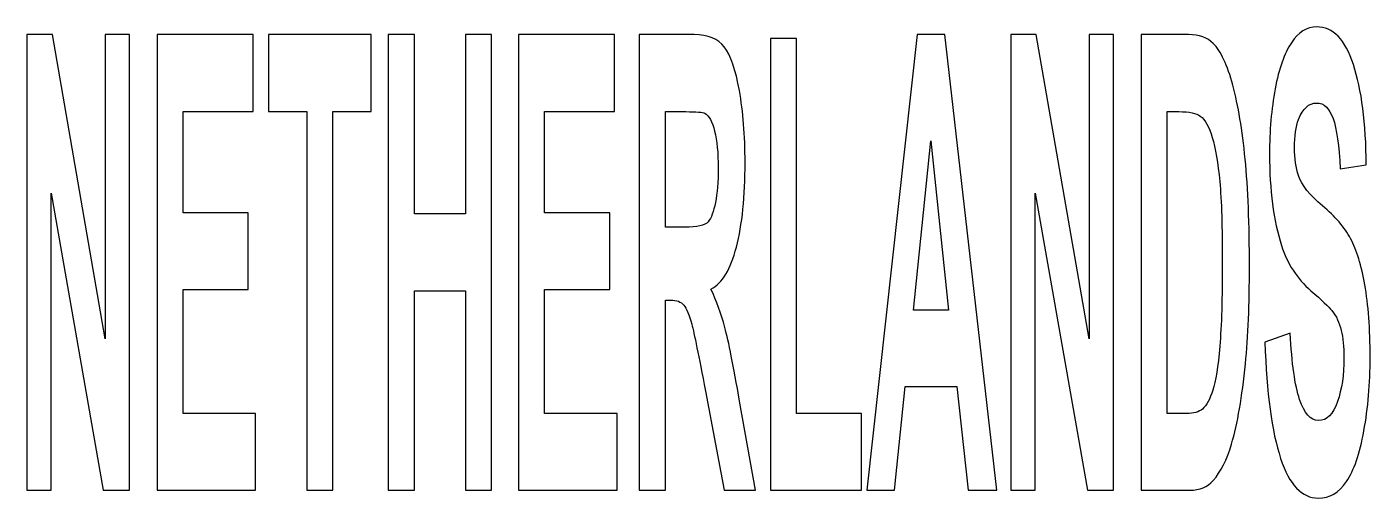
# Model space of a CAD drawing. Header units: centimetres. Extents: x -12.1 to 12.1, y -5 to 6.2.
# Drawn here: x -2.1186 to -1.8418, y 4.1398 to 4.2369 of the extents above; entities that cross this region are included whole.
import ezdxf

# ---------------------------------------------------------------- set-up
doc = ezdxf.new("R2010")
doc.units = ezdxf.units.CM
doc.header["$MEASUREMENT"] = 0
doc.layers.add('Layer 1', color=7, linetype='Continuous')

msp = doc.modelspace()

# ---------------------------------------------------------------- linework, layer by layer
at = {"layer": 'Layer 1', "color": 250}
for points, knots in [([(-2.11857, 4.14138), (-2.11857, 4.14138), (-2.11857, 4.23526), (-2.11857, 4.23526), (-2.11857, 4.23526), (-2.11857, 4.23526), (-2.1133, 4.23526), (-2.1133, 4.23526), (-2.1133, 4.23526), (-2.1133, 4.23526), (-2.10241, 4.17256), (-2.10241, 4.17256), (-2.10241, 4.17256), (-2.10241, 4.17256), (-2.10241, 4.23526), (-2.10241, 4.23526), (-2.10241, 4.23526), (-2.10241, 4.23526), (-2.09743, 4.23526), (-2.09743, 4.23526), (-2.09743, 4.23526), (-2.09743, 4.23526), (-2.09743, 4.14138), (-2.09743, 4.14138), (-2.09743, 4.14138), (-2.09743, 4.14138), (-2.10282, 4.14138), (-2.10282, 4.14138), (-2.10282, 4.14138), (-2.10282, 4.14138), (-2.11356, 4.20259), (-2.11356, 4.20259), (-2.11356, 4.20259), (-2.11356, 4.20259), (-2.11356, 4.14138), (-2.11356, 4.14138), (-2.11356, 4.14138), (-2.11356, 4.14138), (-2.11857, 4.14138), (-2.11857, 4.14138)], [0, 0, 0, 0, 0.090909, 0.090909, 0.090909, 0.090909, 0.181818, 0.181818, 0.181818, 0.181818, 0.272727, 0.272727, 0.272727, 0.272727, 0.363636, 0.363636, 0.363636, 0.363636, 0.454545, 0.454545, 0.454545, 0.454545, 0.545455, 0.545455, 0.545455, 0.545455, 0.636364, 0.636364, 0.636364, 0.636364, 0.727273, 0.727273, 0.727273, 0.727273, 0.818182, 0.818182, 0.818182, 0.818182, 1, 1, 1, 1]), ([(-2.09172, 4.14138), (-2.09172, 4.14138), (-2.09172, 4.23526), (-2.09172, 4.23526), (-2.09172, 4.23526), (-2.09172, 4.23526), (-2.07195, 4.23526), (-2.07195, 4.23526), (-2.07195, 4.23526), (-2.07195, 4.23526), (-2.07195, 4.21939), (-2.07195, 4.21939), (-2.07195, 4.21939), (-2.07195, 4.21939), (-2.08636, 4.21939), (-2.08636, 4.21939), (-2.08636, 4.21939), (-2.08636, 4.21939), (-2.08636, 4.19857), (-2.08636, 4.19857), (-2.08636, 4.19857), (-2.08636, 4.19857), (-2.07297, 4.19857), (-2.07297, 4.19857), (-2.07297, 4.19857), (-2.07297, 4.19857), (-2.07297, 4.18276), (-2.07297, 4.18276), (-2.07297, 4.18276), (-2.07297, 4.18276), (-2.08636, 4.18276), (-2.08636, 4.18276), (-2.08636, 4.18276), (-2.08636, 4.18276), (-2.08636, 4.15719), (-2.08636, 4.15719), (-2.08636, 4.15719), (-2.08636, 4.15719), (-2.07146, 4.15719), (-2.07146, 4.15719), (-2.07146, 4.15719), (-2.07146, 4.15719), (-2.07146, 4.14138), (-2.07146, 4.14138), (-2.07146, 4.14138), (-2.07146, 4.14138), (-2.09172, 4.14138), (-2.09172, 4.14138)], [0, 0, 0, 0, 0.076923, 0.076923, 0.076923, 0.076923, 0.153846, 0.153846, 0.153846, 0.153846, 0.230769, 0.230769, 0.230769, 0.230769, 0.307692, 0.307692, 0.307692, 0.307692, 0.384615, 0.384615, 0.384615, 0.384615, 0.461538, 0.461538, 0.461538, 0.461538, 0.538462, 0.538462, 0.538462, 0.538462, 0.615385, 0.615385, 0.615385, 0.615385, 0.692308, 0.692308, 0.692308, 0.692308, 0.769231, 0.769231, 0.769231, 0.769231, 0.846154, 0.846154, 0.846154, 0.846154, 1, 1, 1, 1]), ([(-2.06086, 4.14138), (-2.06086, 4.14138), (-2.06086, 4.21939), (-2.06086, 4.21939), (-2.06086, 4.21939), (-2.06086, 4.21939), (-2.06881, 4.21939), (-2.06881, 4.21939), (-2.06881, 4.21939), (-2.06881, 4.21939), (-2.06881, 4.23526), (-2.06881, 4.23526), (-2.06881, 4.23526), (-2.06881, 4.23526), (-2.04761, 4.23526), (-2.04761, 4.23526), (-2.04761, 4.23526), (-2.04761, 4.23526), (-2.04761, 4.21939), (-2.04761, 4.21939), (-2.04761, 4.21939), (-2.04761, 4.21939), (-2.0555, 4.21939), (-2.0555, 4.21939), (-2.0555, 4.21939), (-2.0555, 4.21939), (-2.0555, 4.14138), (-2.0555, 4.14138), (-2.0555, 4.14138), (-2.0555, 4.14138), (-2.06086, 4.14138), (-2.06086, 4.14138)], [0, 0, 0, 0, 0.111111, 0.111111, 0.111111, 0.111111, 0.222222, 0.222222, 0.222222, 0.222222, 0.333333, 0.333333, 0.333333, 0.333333, 0.444444, 0.444444, 0.444444, 0.444444, 0.555556, 0.555556, 0.555556, 0.555556, 0.666667, 0.666667, 0.666667, 0.666667, 0.777778, 0.777778, 0.777778, 0.777778, 1, 1, 1, 1]), ([(-2.04411, 4.14138), (-2.04411, 4.14138), (-2.04411, 4.23526), (-2.04411, 4.23526), (-2.04411, 4.23526), (-2.04411, 4.23526), (-2.03873, 4.23526), (-2.03873, 4.23526), (-2.03873, 4.23526), (-2.03873, 4.23526), (-2.03873, 4.19833), (-2.03873, 4.19833), (-2.03873, 4.19833), (-2.03873, 4.19833), (-2.02821, 4.19833), (-2.02821, 4.19833), (-2.02821, 4.19833), (-2.02821, 4.19833), (-2.02821, 4.23526), (-2.02821, 4.23526), (-2.02821, 4.23526), (-2.02821, 4.23526), (-2.02282, 4.23526), (-2.02282, 4.23526), (-2.02282, 4.23526), (-2.02282, 4.23526), (-2.02282, 4.14138), (-2.02282, 4.14138), (-2.02282, 4.14138), (-2.02282, 4.14138), (-2.02821, 4.14138), (-2.02821, 4.14138), (-2.02821, 4.14138), (-2.02821, 4.14138), (-2.02821, 4.18244), (-2.02821, 4.18244), (-2.02821, 4.18244), (-2.02821, 4.18244), (-2.03873, 4.18244), (-2.03873, 4.18244), (-2.03873, 4.18244), (-2.03873, 4.18244), (-2.03873, 4.14138), (-2.03873, 4.14138), (-2.03873, 4.14138), (-2.03873, 4.14138), (-2.04411, 4.14138), (-2.04411, 4.14138)], [0, 0, 0, 0, 0.076923, 0.076923, 0.076923, 0.076923, 0.153846, 0.153846, 0.153846, 0.153846, 0.230769, 0.230769, 0.230769, 0.230769, 0.307692, 0.307692, 0.307692, 0.307692, 0.384615, 0.384615, 0.384615, 0.384615, 0.461538, 0.461538, 0.461538, 0.461538, 0.538462, 0.538462, 0.538462, 0.538462, 0.615385, 0.615385, 0.615385, 0.615385, 0.692308, 0.692308, 0.692308, 0.692308, 0.769231, 0.769231, 0.769231, 0.769231, 0.846154, 0.846154, 0.846154, 0.846154, 1, 1, 1, 1]), ([(-2.01727, 4.14138), (-2.01727, 4.14138), (-2.01727, 4.23526), (-2.01727, 4.23526), (-2.01727, 4.23526), (-2.01727, 4.23526), (-1.99749, 4.23526), (-1.99749, 4.23526), (-1.99749, 4.23526), (-1.99749, 4.23526), (-1.99749, 4.21939), (-1.99749, 4.21939), (-1.99749, 4.21939), (-1.99749, 4.21939), (-2.01188, 4.21939), (-2.01188, 4.21939), (-2.01188, 4.21939), (-2.01188, 4.21939), (-2.01188, 4.19857), (-2.01188, 4.19857), (-2.01188, 4.19857), (-2.01188, 4.19857), (-1.99848, 4.19857), (-1.99848, 4.19857), (-1.99848, 4.19857), (-1.99848, 4.19857), (-1.99848, 4.18276), (-1.99848, 4.18276), (-1.99848, 4.18276), (-1.99848, 4.18276), (-2.01188, 4.18276), (-2.01188, 4.18276), (-2.01188, 4.18276), (-2.01188, 4.18276), (-2.01188, 4.15719), (-2.01188, 4.15719), (-2.01188, 4.15719), (-2.01188, 4.15719), (-1.99697, 4.15719), (-1.99697, 4.15719), (-1.99697, 4.15719), (-1.99697, 4.15719), (-1.99697, 4.14138), (-1.99697, 4.14138), (-1.99697, 4.14138), (-1.99697, 4.14138), (-2.01727, 4.14138), (-2.01727, 4.14138)], [0, 0, 0, 0, 0.076923, 0.076923, 0.076923, 0.076923, 0.153846, 0.153846, 0.153846, 0.153846, 0.230769, 0.230769, 0.230769, 0.230769, 0.307692, 0.307692, 0.307692, 0.307692, 0.384615, 0.384615, 0.384615, 0.384615, 0.461538, 0.461538, 0.461538, 0.461538, 0.538462, 0.538462, 0.538462, 0.538462, 0.615385, 0.615385, 0.615385, 0.615385, 0.692308, 0.692308, 0.692308, 0.692308, 0.769231, 0.769231, 0.769231, 0.769231, 0.846154, 0.846154, 0.846154, 0.846154, 1, 1, 1, 1]), ([(-1.9924, 4.14138), (-1.9924, 4.14138), (-1.9924, 4.23526), (-1.9924, 4.23526), (-1.9924, 4.23526), (-1.9924, 4.23526), (-1.98104, 4.23526), (-1.98104, 4.23526), (-1.98104, 4.23526), (-1.97822, 4.23526), (-1.97612, 4.23441), (-1.97487, 4.23272), (-1.97487, 4.23272), (-1.97356, 4.23104), (-1.97251, 4.22803), (-1.97176, 4.22372), (-1.97176, 4.22372), (-1.97096, 4.21942), (-1.97059, 4.2145), (-1.97059, 4.20893), (-1.97059, 4.20893), (-1.97059, 4.20192), (-1.97117, 4.19609), (-1.97237, 4.19149), (-1.97237, 4.19149), (-1.97353, 4.18689), (-1.97528, 4.18404), (-1.97761, 4.18282), (-1.97761, 4.18282), (-1.97647, 4.18042), (-1.97551, 4.17777), (-1.97475, 4.17493), (-1.97475, 4.17493), (-1.97399, 4.17207), (-1.97298, 4.167), (-1.9717, 4.1597), (-1.9717, 4.1597), (-1.9717, 4.1597), (-1.96844, 4.14138), (-1.96844, 4.14138), (-1.96844, 4.14138), (-1.96844, 4.14138), (-1.97487, 4.14138), (-1.97487, 4.14138), (-1.97487, 4.14138), (-1.97487, 4.14138), (-1.97874, 4.16182), (-1.97874, 4.16182), (-1.97874, 4.16182), (-1.98014, 4.16913), (-1.98107, 4.17373), (-1.98157, 4.17559), (-1.98157, 4.17559), (-1.98209, 4.17752), (-1.98264, 4.17882), (-1.98323, 4.17952), (-1.98323, 4.17952), (-1.98378, 4.18022), (-1.98468, 4.18057), (-1.9859, 4.18057), (-1.9859, 4.18057), (-1.9859, 4.18057), (-1.98701, 4.18057), (-1.98701, 4.18057), (-1.98701, 4.18057), (-1.98701, 4.18057), (-1.98701, 4.14138), (-1.98701, 4.14138), (-1.98701, 4.14138), (-1.98701, 4.14138), (-1.9924, 4.14138), (-1.9924, 4.14138)], [0, 0, 0, 0, 0.052632, 0.052632, 0.052632, 0.052632, 0.105263, 0.105263, 0.105263, 0.105263, 0.157895, 0.157895, 0.157895, 0.157895, 0.210526, 0.210526, 0.210526, 0.210526, 0.263158, 0.263158, 0.263158, 0.263158, 0.315789, 0.315789, 0.315789, 0.315789, 0.368421, 0.368421, 0.368421, 0.368421, 0.421053, 0.421053, 0.421053, 0.421053, 0.473684, 0.473684, 0.473684, 0.473684, 0.526316, 0.526316, 0.526316, 0.526316, 0.578947, 0.578947, 0.578947, 0.578947, 0.631579, 0.631579, 0.631579, 0.631579, 0.684211, 0.684211, 0.684211, 0.684211, 0.736842, 0.736842, 0.736842, 0.736842, 0.789474, 0.789474, 0.789474, 0.789474, 0.842105, 0.842105, 0.842105, 0.842105, 0.894737, 0.894737, 0.894737, 0.894737, 1, 1, 1, 1]), ([(-1.91873, 4.14138), (-1.91873, 4.14138), (-1.92461, 4.14138), (-1.92461, 4.14138), (-1.92461, 4.14138), (-1.92461, 4.14138), (-1.92694, 4.16273), (-1.92694, 4.16273), (-1.92694, 4.16273), (-1.92694, 4.16273), (-1.93757, 4.16273), (-1.93757, 4.16273), (-1.93757, 4.16273), (-1.93757, 4.16273), (-1.93978, 4.14138), (-1.93978, 4.14138), (-1.93978, 4.14138), (-1.93978, 4.14138), (-1.94549, 4.14138), (-1.94549, 4.14138), (-1.94549, 4.14138), (-1.94549, 4.14138), (-1.93512, 4.23526), (-1.93512, 4.23526), (-1.93512, 4.23526), (-1.93512, 4.23526), (-1.92941, 4.23526), (-1.92941, 4.23526), (-1.92941, 4.23526), (-1.92941, 4.23526), (-1.91873, 4.14138), (-1.91873, 4.14138)], [0, 0, 0, 0, 0.111111, 0.111111, 0.111111, 0.111111, 0.222222, 0.222222, 0.222222, 0.222222, 0.333333, 0.333333, 0.333333, 0.333333, 0.444444, 0.444444, 0.444444, 0.444444, 0.555556, 0.555556, 0.555556, 0.555556, 0.666667, 0.666667, 0.666667, 0.666667, 0.777778, 0.777778, 0.777778, 0.777778, 1, 1, 1, 1]), ([(-1.91582, 4.14138), (-1.91582, 4.14138), (-1.91582, 4.23526), (-1.91582, 4.23526), (-1.91582, 4.23526), (-1.91582, 4.23526), (-1.91058, 4.23526), (-1.91058, 4.23526), (-1.91058, 4.23526), (-1.91058, 4.23526), (-1.89968, 4.17256), (-1.89968, 4.17256), (-1.89968, 4.17256), (-1.89968, 4.17256), (-1.89968, 4.23526), (-1.89968, 4.23526), (-1.89968, 4.23526), (-1.89968, 4.23526), (-1.89468, 4.23526), (-1.89468, 4.23526), (-1.89468, 4.23526), (-1.89468, 4.23526), (-1.89468, 4.14138), (-1.89468, 4.14138), (-1.89468, 4.14138), (-1.89468, 4.14138), (-1.90006, 4.14138), (-1.90006, 4.14138), (-1.90006, 4.14138), (-1.90006, 4.14138), (-1.91084, 4.20259), (-1.91084, 4.20259), (-1.91084, 4.20259), (-1.91084, 4.20259), (-1.91084, 4.14138), (-1.91084, 4.14138), (-1.91084, 4.14138), (-1.91084, 4.14138), (-1.91582, 4.14138), (-1.91582, 4.14138)], [0, 0, 0, 0, 0.090909, 0.090909, 0.090909, 0.090909, 0.181818, 0.181818, 0.181818, 0.181818, 0.272727, 0.272727, 0.272727, 0.272727, 0.363636, 0.363636, 0.363636, 0.363636, 0.454545, 0.454545, 0.454545, 0.454545, 0.545455, 0.545455, 0.545455, 0.545455, 0.636364, 0.636364, 0.636364, 0.636364, 0.727273, 0.727273, 0.727273, 0.727273, 0.818182, 0.818182, 0.818182, 0.818182, 1, 1, 1, 1]), ([(-1.889, 4.23526), (-1.889, 4.23526), (-1.87919, 4.23526), (-1.87919, 4.23526), (-1.87919, 4.23526), (-1.87697, 4.23526), (-1.87528, 4.23464), (-1.87412, 4.23346), (-1.87412, 4.23346), (-1.87255, 4.23185), (-1.8712, 4.22894), (-1.87007, 4.22483), (-1.87007, 4.22483), (-1.86897, 4.22067), (-1.86812, 4.2156), (-1.86754, 4.2096), (-1.86754, 4.2096), (-1.86695, 4.20361), (-1.86666, 4.19621), (-1.86666, 4.18745), (-1.86666, 4.18745), (-1.86666, 4.1797), (-1.86693, 4.17306), (-1.86748, 4.16744), (-1.86748, 4.16744), (-1.86815, 4.16063), (-1.86911, 4.15509), (-1.87036, 4.15087), (-1.87036, 4.15087), (-1.87129, 4.14767), (-1.87255, 4.14519), (-1.87412, 4.14339), (-1.87412, 4.14339), (-1.87531, 4.14205), (-1.87692, 4.14138), (-1.8789, 4.14138), (-1.8789, 4.14138), (-1.8789, 4.14138), (-1.889, 4.14138), (-1.889, 4.14138), (-1.889, 4.14138), (-1.889, 4.14138), (-1.889, 4.23526), (-1.889, 4.23526)], [0, 0, 0, 0, 0.083333, 0.083333, 0.083333, 0.083333, 0.166667, 0.166667, 0.166667, 0.166667, 0.25, 0.25, 0.25, 0.25, 0.333333, 0.333333, 0.333333, 0.333333, 0.416667, 0.416667, 0.416667, 0.416667, 0.5, 0.5, 0.5, 0.5, 0.583333, 0.583333, 0.583333, 0.583333, 0.666667, 0.666667, 0.666667, 0.666667, 0.75, 0.75, 0.75, 0.75, 0.833333, 0.833333, 0.833333, 0.833333, 1, 1, 1, 1]), ([(-1.86346, 4.17192), (-1.86346, 4.17192), (-1.85824, 4.17373), (-1.85824, 4.17373), (-1.85824, 4.17373), (-1.85793, 4.16753), (-1.85729, 4.16298), (-1.85633, 4.1601), (-1.85633, 4.1601), (-1.85534, 4.15719), (-1.85405, 4.15573), (-1.85243, 4.15573), (-1.85243, 4.15573), (-1.85068, 4.15573), (-1.84936, 4.15705), (-1.84852, 4.15964), (-1.84852, 4.15964), (-1.84762, 4.1622), (-1.84718, 4.16519), (-1.84718, 4.16866), (-1.84718, 4.16866), (-1.84718, 4.17091), (-1.84739, 4.1728), (-1.84774, 4.17431), (-1.84774, 4.17431), (-1.84812, 4.17588), (-1.84875, 4.17722), (-1.84966, 4.17842), (-1.84966, 4.17842), (-1.8503, 4.17914), (-1.85176, 4.18055), (-1.85399, 4.18249), (-1.85399, 4.18249), (-1.85685, 4.185), (-1.85889, 4.18812), (-1.86005, 4.19178), (-1.86005, 4.19178), (-1.86169, 4.19694), (-1.86253, 4.20323), (-1.86253, 4.21065), (-1.86253, 4.21065), (-1.86253, 4.21545), (-1.86212, 4.21994), (-1.86136, 4.22408), (-1.86136, 4.22408), (-1.86058, 4.22824), (-1.85947, 4.23142), (-1.85801, 4.2336), (-1.85801, 4.2336), (-1.85659, 4.23578), (-1.85484, 4.23686), (-1.85281, 4.23686), (-1.85281, 4.23686), (-1.84945, 4.23686), (-1.8469, 4.23426), (-1.84524, 4.22908), (-1.84524, 4.22908), (-1.84354, 4.22396), (-1.84264, 4.21703), (-1.84259, 4.20844), (-1.84259, 4.20844), (-1.84259, 4.20844), (-1.84797, 4.2076), (-1.84797, 4.2076), (-1.84797, 4.2076), (-1.84817, 4.2124), (-1.84867, 4.21589), (-1.84943, 4.21799), (-1.84943, 4.21799), (-1.85018, 4.22012), (-1.85132, 4.22117), (-1.85283, 4.22117), (-1.85283, 4.22117), (-1.85441, 4.22117), (-1.85563, 4.22006), (-1.85653, 4.21776), (-1.85653, 4.21776), (-1.85708, 4.21633), (-1.85738, 4.21438), (-1.85738, 4.21194), (-1.85738, 4.21194), (-1.85738, 4.20972), (-1.85708, 4.20783), (-1.85656, 4.20623), (-1.85656, 4.20623), (-1.85589, 4.20424), (-1.85423, 4.20215), (-1.85161, 4.19999), (-1.85161, 4.19999), (-1.84902, 4.19781), (-1.84704, 4.19554), (-1.84581, 4.19324), (-1.84581, 4.19324), (-1.84456, 4.19088), (-1.84357, 4.1877), (-1.84288, 4.18369), (-1.84288, 4.18369), (-1.84215, 4.17967), (-1.84179, 4.17466), (-1.84179, 4.16875), (-1.84179, 4.16875), (-1.84179, 4.16336), (-1.84223, 4.15833), (-1.84307, 4.15361), (-1.84307, 4.15361), (-1.84392, 4.14892), (-1.84511, 4.14543), (-1.84669, 4.14316), (-1.84669, 4.14316), (-1.84823, 4.14085), (-1.85016, 4.13975), (-1.85248, 4.13975), (-1.85248, 4.13975), (-1.85583, 4.13975), (-1.85843, 4.14249), (-1.86023, 4.14793), (-1.86023, 4.14793), (-1.86207, 4.15346), (-1.86314, 4.16144), (-1.86346, 4.17192)], [0, 0, 0, 0, 0.032258, 0.032258, 0.032258, 0.032258, 0.064516, 0.064516, 0.064516, 0.064516, 0.096774, 0.096774, 0.096774, 0.096774, 0.129032, 0.129032, 0.129032, 0.129032, 0.16129, 0.16129, 0.16129, 0.16129, 0.193548, 0.193548, 0.193548, 0.193548, 0.225806, 0.225806, 0.225806, 0.225806, 0.258065, 0.258065, 0.258065, 0.258065, 0.290323, 0.290323, 0.290323, 0.290323, 0.322581, 0.322581, 0.322581, 0.322581, 0.354839, 0.354839, 0.354839, 0.354839, 0.387097, 0.387097, 0.387097, 0.387097, 0.419355, 0.419355, 0.419355, 0.419355, 0.451613, 0.451613, 0.451613, 0.451613, 0.483871, 0.483871, 0.483871, 0.483871, 0.516129, 0.516129, 0.516129, 0.516129, 0.548387, 0.548387, 0.548387, 0.548387, 0.580645, 0.580645, 0.580645, 0.580645, 0.612903, 0.612903, 0.612903, 0.612903, 0.645161, 0.645161, 0.645161, 0.645161, 0.677419, 0.677419, 0.677419, 0.677419, 0.709677, 0.709677, 0.709677, 0.709677, 0.741935, 0.741935, 0.741935, 0.741935, 0.774194, 0.774194, 0.774194, 0.774194, 0.806452, 0.806452, 0.806452, 0.806452, 0.83871, 0.83871, 0.83871, 0.83871, 0.870968, 0.870968, 0.870968, 0.870968, 0.903226, 0.903226, 0.903226, 0.903226, 0.935484, 0.935484, 0.935484, 0.935484, 1, 1, 1, 1]), ([(-1.96535, 4.14138), (-1.96535, 4.14138), (-1.96535, 4.23447), (-1.96535, 4.23447), (-1.96535, 4.23447), (-1.96535, 4.23447), (-1.95999, 4.23447), (-1.95999, 4.23447), (-1.95999, 4.23447), (-1.95999, 4.23447), (-1.95999, 4.15719), (-1.95999, 4.15719), (-1.95999, 4.15719), (-1.95999, 4.15719), (-1.94662, 4.15719), (-1.94662, 4.15719), (-1.94662, 4.15719), (-1.94662, 4.15719), (-1.94662, 4.14138), (-1.94662, 4.14138), (-1.94662, 4.14138), (-1.94662, 4.14138), (-1.96535, 4.14138), (-1.96535, 4.14138)], [0, 0, 0, 0, 0.142857, 0.142857, 0.142857, 0.142857, 0.285714, 0.285714, 0.285714, 0.285714, 0.428571, 0.428571, 0.428571, 0.428571, 0.571429, 0.571429, 0.571429, 0.571429, 0.714286, 0.714286, 0.714286, 0.714286, 1, 1, 1, 1]), ([(-1.98701, 4.19557), (-1.98701, 4.19557), (-1.98302, 4.19557), (-1.98302, 4.19557), (-1.98302, 4.19557), (-1.98046, 4.19557), (-1.97883, 4.19592), (-1.97819, 4.1967), (-1.97819, 4.1967), (-1.97755, 4.19746), (-1.97706, 4.1988), (-1.97668, 4.2007), (-1.97668, 4.2007), (-1.97633, 4.20256), (-1.97612, 4.20491), (-1.97612, 4.20774), (-1.97612, 4.20774), (-1.97612, 4.21089), (-1.97639, 4.21345), (-1.97685, 4.21537), (-1.97685, 4.21537), (-1.97732, 4.21732), (-1.97801, 4.21854), (-1.97889, 4.21907), (-1.97889, 4.21907), (-1.97929, 4.21928), (-1.98064, 4.21939), (-1.98279, 4.21939), (-1.98279, 4.21939), (-1.98279, 4.21939), (-1.98701, 4.21939), (-1.98701, 4.21939), (-1.98701, 4.21939), (-1.98701, 4.21939), (-1.98701, 4.19557), (-1.98701, 4.19557)], [0, 0, 0, 0, 0.1, 0.1, 0.1, 0.1, 0.2, 0.2, 0.2, 0.2, 0.3, 0.3, 0.3, 0.3, 0.4, 0.4, 0.4, 0.4, 0.5, 0.5, 0.5, 0.5, 0.6, 0.6, 0.6, 0.6, 0.7, 0.7, 0.7, 0.7, 0.8, 0.8, 0.8, 0.8, 1, 1, 1, 1]), ([(-1.88364, 4.21939), (-1.88364, 4.21939), (-1.88364, 4.15719), (-1.88364, 4.15719), (-1.88364, 4.15719), (-1.88364, 4.15719), (-1.87962, 4.15719), (-1.87962, 4.15719), (-1.87962, 4.15719), (-1.8781, 4.15719), (-1.87703, 4.15751), (-1.87636, 4.1581), (-1.87636, 4.1581), (-1.87549, 4.15885), (-1.87479, 4.16016), (-1.87421, 4.16202), (-1.87421, 4.16202), (-1.87362, 4.16383), (-1.87313, 4.16686), (-1.87278, 4.17108), (-1.87278, 4.17108), (-1.8724, 4.17527), (-1.87225, 4.18101), (-1.87225, 4.18826), (-1.87225, 4.18826), (-1.87225, 4.19551), (-1.8724, 4.20107), (-1.87278, 4.20497), (-1.87278, 4.20497), (-1.87313, 4.20885), (-1.87366, 4.2119), (-1.87432, 4.21406), (-1.87432, 4.21406), (-1.87496, 4.21625), (-1.87578, 4.21773), (-1.8768, 4.21846), (-1.8768, 4.21846), (-1.87755, 4.21907), (-1.87904, 4.21939), (-1.88122, 4.21939), (-1.88122, 4.21939), (-1.88122, 4.21939), (-1.88364, 4.21939), (-1.88364, 4.21939)], [0, 0, 0, 0, 0.083333, 0.083333, 0.083333, 0.083333, 0.166667, 0.166667, 0.166667, 0.166667, 0.25, 0.25, 0.25, 0.25, 0.333333, 0.333333, 0.333333, 0.333333, 0.416667, 0.416667, 0.416667, 0.416667, 0.5, 0.5, 0.5, 0.5, 0.583333, 0.583333, 0.583333, 0.583333, 0.666667, 0.666667, 0.666667, 0.666667, 0.75, 0.75, 0.75, 0.75, 0.833333, 0.833333, 0.833333, 0.833333, 1, 1, 1, 1]), ([(-1.92866, 4.17851), (-1.92866, 4.17851), (-1.93233, 4.21336), (-1.93233, 4.21336), (-1.93233, 4.21336), (-1.93233, 4.21336), (-1.93591, 4.17851), (-1.93591, 4.17851), (-1.93591, 4.17851), (-1.93591, 4.17851), (-1.92866, 4.17851), (-1.92866, 4.17851)], [0, 0, 0, 0, 0.25, 0.25, 0.25, 0.25, 0.5, 0.5, 0.5, 0.5, 1, 1, 1, 1])]:
    msp.add_open_spline(points, degree=3, knots=knots, dxfattribs=at)

doc.saveas('drawing.dxf')
